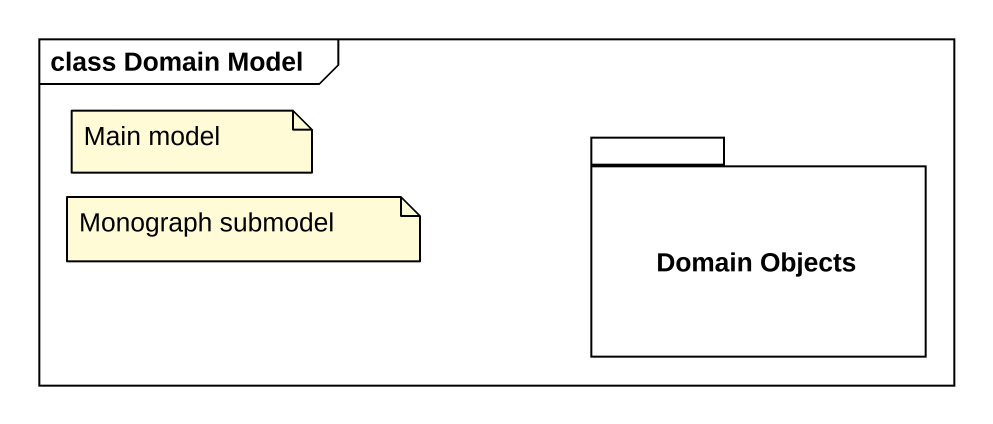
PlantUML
@startuml
mainframe class Domain Model
package "Domain Objects" as Domain_Objects {
}
note as N1
  Main model
end note
note as N2
  Monograph submodel
end note
@enduml
